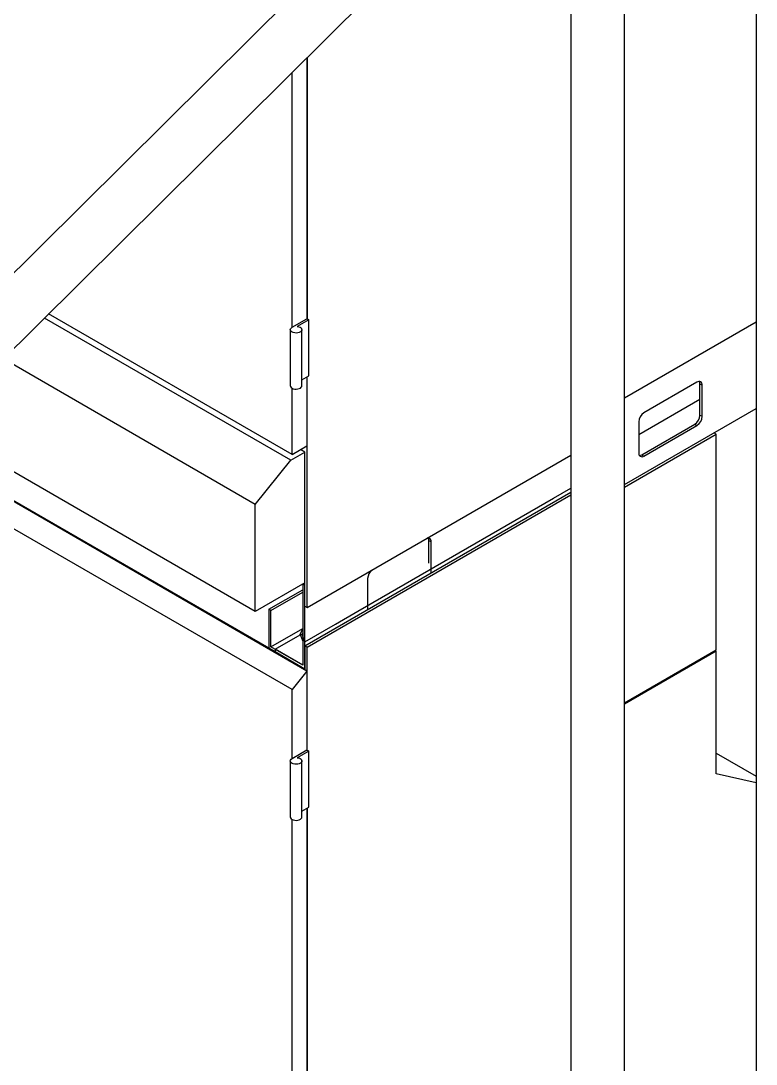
# Model space of a CAD drawing. Header units: millimetres. Extents: x -356 to 237, y 0 to 365.
# Drawn here: x -156.98 to -129.57, y 253.35 to 292.23 of the extents above; entities that cross this region are included whole.
import ezdxf

# ---------------------------------------------------------------- set-up
doc = ezdxf.new("R2010")
doc.units = ezdxf.units.MM

msp = doc.modelspace()

# ---------------------------------------------------------------- linework, layer by layer
at = {"color": 7, "linetype": 'Continuous', "lineweight": 25}
for p, q in [((-137.169, 302.753), (-171.401, 268.792)), ((-134.475, 245.841), (-134.475, 301.418)), ((-169.992, 267.372), (-135.761, 301.333)), ((-136.475, 300.624), (-136.475, 245.841)), ((-129.566, 294.748), (-129.566, 234.363)), ((-146.313, 290.864), (-146.313, 281.135)), ((-146.299, 290.878), (-146.299, 281.127)), ((-146.87, 280.813), (-146.87, 290.311)), ((-146.915, 275.859), (-156.095, 281.159)), ((-146.87, 276.072), (-155.944, 281.31)), ((-146.87, 280.813), (-146.313, 281.135)), ((-146.313, 281.135), (-146.299, 281.127)), ((-146.299, 281.127), (-146.244, 281.095)), ((-146.244, 281.095), (-146.672, 280.847)), ((-146.244, 279.005), (-146.244, 281.095)), ((-134.475, 278.18), (-129.566, 281.014)), ((-129.566, 281.004), (-134.475, 278.17)), ((-146.933, 280.725), (-146.933, 278.635)), ((-146.5, 278.635), (-146.5, 280.725)), ((-148.238, 274.213), (-157.631, 279.636)), ((-146.5, 278.857), (-146.244, 279.005)), ((-146.313, 278.965), (-146.313, 276.393)), ((-146.299, 270.374), (-146.299, 278.973)), ((-146.87, 276.072), (-146.87, 278.547)), ((-131.773, 278.766), (-133.75, 277.625)), ((-131.662, 278.701), (-131.578, 278.653)), ((-131.662, 277.544), (-131.662, 278.701)), ((-131.578, 277.496), (-131.578, 278.653)), ((-133.944, 276.821), (-131.662, 278.139)), ((-134.475, 274.956), (-129.566, 277.789)), ((-133.944, 277.287), (-133.944, 276.13)), ((-131.662, 277.544), (-131.578, 277.496)), ((-148.238, 270.225), (-160.172, 277.115)), ((-133.833, 276.066), (-131.857, 277.207)), ((-133.75, 276.017), (-131.773, 277.158)), ((-131.857, 277.207), (-131.773, 277.158)), ((-131.052, 276.829), (-131.141, 276.88)), ((-134.475, 274.853), (-131.052, 276.829)), ((-131.052, 268.798), (-131.052, 276.829)), ((-146.313, 268.003), (-160.88, 276.412)), ((-147.502, 268.721), (-160.86, 276.432)), ((-146.915, 275.859), (-146.388, 276.163)), ((-146.87, 276.072), (-146.313, 276.393)), ((-146.388, 276.163), (-146.55, 276.256)), ((-146.388, 271.293), (-146.388, 276.163)), ((-133.833, 276.066), (-133.75, 276.017)), ((-146.87, 267.31), (-161.526, 275.771)), ((-148.238, 274.213), (-146.915, 275.859)), ((-146.299, 270.374), (-136.475, 276.045)), ((-146.388, 268.946), (-136.475, 274.669)), ((-146.299, 268.895), (-136.475, 274.566)), ((-137.118, 274.446), (-136.475, 274.817)), ((-148.238, 270.225), (-148.238, 274.213)), ((-144.412, 270.235), (-137.118, 274.446)), ((-141.767, 272.868), (-141.684, 272.819)), ((-141.767, 272.025), (-141.767, 272.868)), ((-141.684, 271.662), (-141.684, 272.819)), ((-144.05, 271.453), (-144.05, 270.296)), ((-146.388, 271.293), (-148.238, 270.225)), ((-147.739, 270.304), (-146.472, 271.035)), ((-146.472, 271.245), (-146.388, 271.293)), ((-146.472, 271.245), (-146.472, 268.223)), ((-146.388, 271.196), (-146.472, 271.245)), ((-146.388, 271.196), (-146.388, 271.293)), ((-146.388, 270.425), (-146.388, 271.196)), ((-147.655, 270.256), (-146.472, 270.939)), ((-147.739, 270.304), (-147.739, 268.858)), ((-147.655, 270.256), (-147.739, 270.304)), ((-147.655, 268.906), (-147.655, 270.256)), ((-146.388, 270.425), (-146.299, 270.374)), ((-146.388, 268.078), (-146.388, 270.425)), ((-145.247, 269.753), (-144.412, 270.235)), ((-147.655, 268.906), (-146.472, 269.589)), ((-146.569, 269.366), (-146.472, 269.57)), ((-146.388, 269.094), (-145.247, 269.753)), ((-147.502, 268.817), (-146.566, 269.358)), ((-146.569, 269.366), (-146.497, 269.373)), ((-146.569, 269.366), (-146.472, 269.116)), ((-146.497, 269.373), (-146.472, 269.425)), ((-146.388, 269.094), (-146.497, 269.373)), ((-146.472, 269.116), (-146.472, 268.223)), ((-146.388, 268.946), (-146.388, 269.094)), ((-146.388, 268.078), (-147.739, 268.858)), ((-146.472, 268.223), (-147.655, 268.906)), ((-147.502, 268.817), (-147.502, 268.721)), ((-146.472, 268.223), (-147.502, 268.817)), ((-146.388, 268.078), (-147.502, 268.721)), ((-146.388, 268.946), (-146.388, 268.078)), ((-146.299, 268.895), (-146.388, 268.946)), ((-146.299, 265.053), (-146.299, 268.895)), ((-134.475, 266.822), (-131.052, 268.798)), ((-131.052, 268.744), (-134.475, 266.768)), ((-131.052, 268.744), (-131.099, 268.771)), ((-131.052, 264.176), (-131.052, 268.744)), ((-146.313, 268.003), (-146.87, 267.31)), ((-146.313, 268.003), (-146.313, 265.061)), ((-146.87, 264.74), (-146.87, 267.31)), ((-146.87, 264.74), (-146.313, 265.061)), ((-146.244, 265.021), (-146.672, 264.774)), ((-146.313, 265.061), (-146.299, 265.053)), ((-146.299, 265.053), (-146.244, 265.021)), ((-146.244, 262.931), (-146.244, 265.021)), ((-131.052, 264.946), (-129.566, 264.088)), ((-146.933, 264.651), (-146.933, 262.562)), ((-146.5, 262.562), (-146.5, 264.651)), ((-129.566, 263.832), (-131.052, 264.176)), ((-146.5, 262.783), (-146.244, 262.931)), ((-146.313, 262.891), (-146.313, 252.202)), ((-146.299, 262.899), (-146.299, 252.194)), ((-146.87, 251.881), (-146.87, 262.473))]:
    msp.add_line(p, q, dxfattribs=at)
at = {"color": 7, "linetype": 'Continuous', "lineweight": 25, "flags": 128}
for points in [[(-146.672, 280.847), (-146.618, 280.836), (-146.571, 280.818), (-146.534, 280.792), (-146.51, 280.762), (-146.501, 280.73), (-146.506, 280.697), (-146.526, 280.666), (-146.559, 280.639), (-146.603, 280.619), (-146.655, 280.605), (-146.712, 280.6), (-146.768, 280.604), (-146.822, 280.616), (-146.868, 280.635), (-146.903, 280.661), (-146.925, 280.691), (-146.933, 280.724), (-146.926, 280.757), (-146.905, 280.787), (-146.87, 280.813)], [(-146.933, 278.635), (-146.933, 278.634), (-146.925, 278.602), (-146.903, 278.571), (-146.868, 278.546), (-146.822, 278.526), (-146.768, 278.514), (-146.712, 278.51), (-146.655, 278.516), (-146.603, 278.529), (-146.559, 278.55), (-146.526, 278.577), (-146.506, 278.608), (-146.5, 278.635)], [(-141.684, 272.819), (-141.687, 272.861), (-141.698, 272.897), (-141.716, 272.926), (-141.741, 272.946), (-141.77, 272.957), (-141.804, 272.958), (-141.832, 272.952)], [(-146.672, 264.774), (-146.618, 264.763), (-146.571, 264.744), (-146.534, 264.719), (-146.51, 264.689), (-146.501, 264.656), (-146.506, 264.624), (-146.526, 264.593), (-146.559, 264.566), (-146.603, 264.545), (-146.655, 264.532), (-146.712, 264.526), (-146.768, 264.53), (-146.822, 264.542), (-146.868, 264.562), (-146.903, 264.587), (-146.925, 264.618), (-146.933, 264.65), (-146.926, 264.683), (-146.905, 264.714), (-146.87, 264.74)], [(-146.933, 262.562), (-146.933, 262.561), (-146.925, 262.528), (-146.903, 262.498), (-146.868, 262.472), (-146.822, 262.452), (-146.768, 262.44), (-146.712, 262.437), (-146.655, 262.442), (-146.603, 262.455), (-146.559, 262.476), (-146.526, 262.503), (-146.506, 262.534), (-146.5, 262.562)]]:
    msp.add_lwpolyline(points, dxfattribs=at)
at = {"color": 7, "linetype": 'Continuous', "lineweight": 25}
for centre, radius, start, end in [((-131.697, 278.673), 0.12, 350.7877, 129.2014), ((-131.832, 278.709), 0.17, 357.5897, 29.4092), ((-133.521, 277.268), 0.424, 122.606, 177.3932), ((-132.085, 277.563), 0.424, 302.6052, 357.3947), ((-132.001, 277.515), 0.424, 302.6047, 357.3944), ((-133.826, 276.111), 0.12, 170.7879, 309.2033), ((-133.924, 276.21), 0.17, 270.6047, 302.4022), ((-141.937, 272.875), 0.17, 357.5884, 29.4105), ((-143.623, 271.434), 0.427, 130.5957, 177.3454)]:
    msp.add_arc(centre, radius, start, end, dxfattribs=at)

doc.saveas('drawing.dxf')
